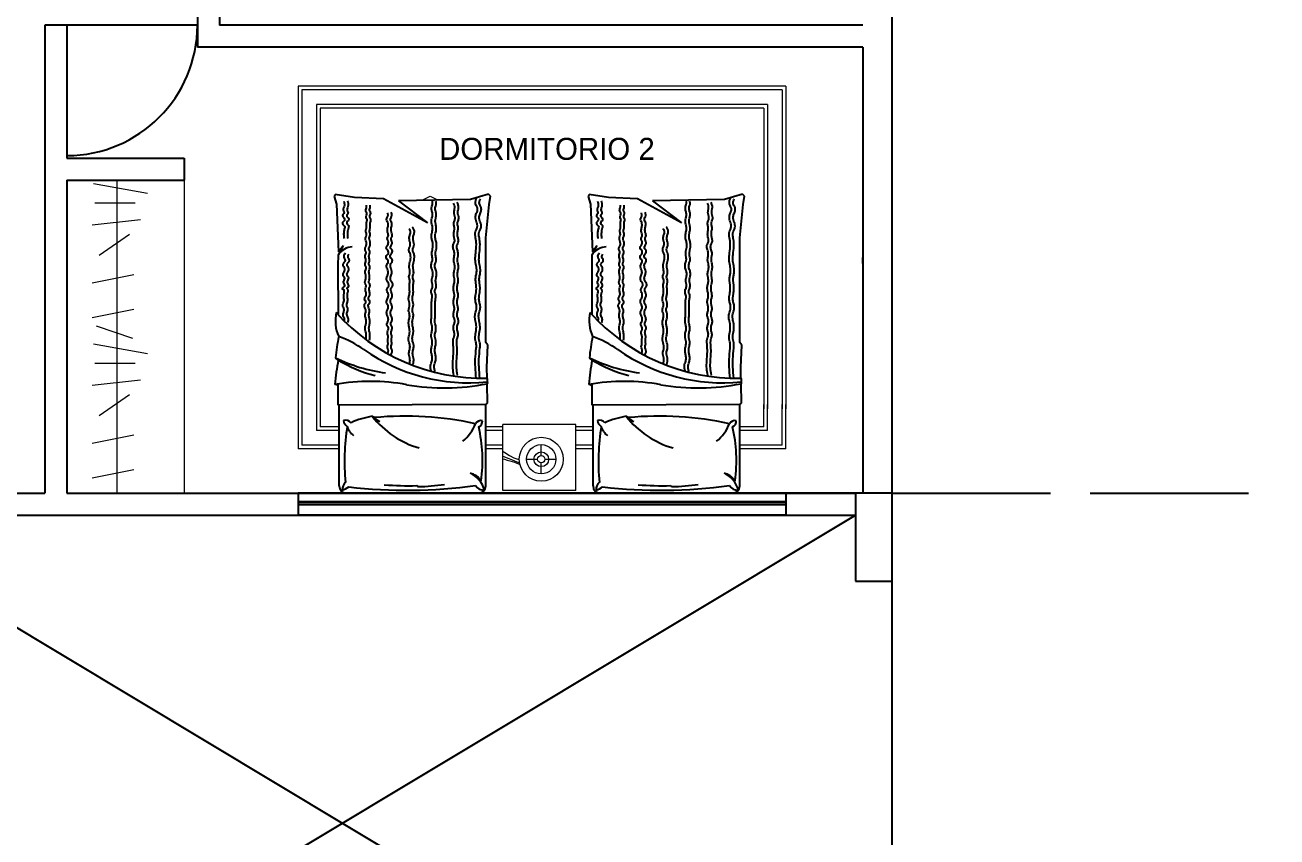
# Model space of a CAD drawing. Header units: metres. Extents: x -525 to 413, y -37 to 272.
# Drawn here: x 146.75 to 155.28, y 61.63 to 67.16 of the extents above; entities that cross this region are included whole.
import ezdxf

# ---------------------------------------------------------------- set-up
doc = ezdxf.new("R2010")
doc.units = ezdxf.units.M
doc.header["$MEASUREMENT"] = 0
for name, pattern in [('ACAD_ISO02W100', [15, 12, -3]), ('ACAD_ISO10W100', [18.5, 12, -3, 0.5, -3]), ('DASHED', [70, 50, -20])]:
    doc.linetypes.add(name, pattern=pattern)
doc.layers.get('0').update_dxf_attribs({"color": 254})
for name, color, linetype in [('arboles', 254, 'Continuous'), ('escalera', 254, 'DASHED'), ('L.COLUMNA', 254, 'Continuous'), ('mobi alcolchonado', 254, 'Continuous'), ('MOBILIARIO2', 254, 'Continuous'), ('NOFIJO', 254, 'Continuous'), ('PUERTAS', 254, 'Continuous')]:
    doc.layers.add(name, color=color, linetype=linetype)
doc.layers.add('muebles', color=254, linetype='Continuous', lineweight=5)
doc.layers.add('ventanas', color=254, linetype='Continuous', lineweight=30)
doc.styles.get("Standard").update_dxf_attribs({"font": 'HTOWERT.TTF', "height": 0.08})

# ---------------------------------------------------------------- blocks, each defined once
blk = doc.blocks.new('CAMA01')
at = {"layer": 'mobi alcolchonado'}
for p, q in [((-0.9, 0), (0, 0)), ((-0.95, -0.05), (-0.95, -0.6044)), ((0.05, -0.05), (0.05, -0.6)), ((-0.95, -0.6044), (-0.9627, -0.613)), ((-0.9627, -0.613), (-0.9596, -0.7468)), ((-0.95, -0.6044), (0.0536, -0.6001)), ((0.0536, -0.6001), (0.057, -0.6031)), ((0.057, -0.6031), (0.0558, -0.7457)), ((-0.9588, -0.7836), (-0.9571, -0.8571)), ((-0.9571, -0.8571), (-0.965, -1.0107)), ((0.0558, -0.9077), (0.0748, -0.9239)), ((-0.965, -1.0107), (-0.95, -1.0287)), ((-0.95, -1.0287), (-0.95, -1.7409)), ((0.0554, -1.2158), (0.0566, -1.5502)), ((0.0566, -1.5502), (0.0556, -1.6277)), ((0.0234, -1.6893), (0.0556, -1.6277)), ((0.0547, -1.6456), (0.0234, -1.6893)), ((0.0684, -1.9721), (0.0547, -1.6456)), ((-0.95, -1.7409), (-0.9735, -1.9697)), ((-0.5524, -1.8433), (-0.2521, -2.0074)), ((-0.3546, -1.9933), (-0.5524, -1.8433)), ((-0.9735, -1.9697), (-0.9818, -2.0248)), ((-0.9818, -2.0248), (-0.9693, -2.0402)), ((-0.9693, -2.0402), (-0.8459, -2.004)), ((-0.8459, -2.004), (-0.3546, -1.9933)), ((-0.2521, -2.0074), (-0.0553, -2.0154)), ((-0.0553, -2.0154), (0.077, -2.0376)), ((0.0832, -2.0228), (0.0684, -1.9721)), ((0.077, -2.0376), (0.0832, -2.0228))]:
    blk.add_line(p, q, dxfattribs=at)
for centre, radius, start, end in [((-0.9, -0.05), 0.05, 90, 180), ((-0.938, -0.0891), 0.0687, 32.33514, 91.40227), ((-0.7804, 0.0141), 0.1629, 192.20076, 247.36037), ((0.0976, -0.2228), 1.0254, 172.24735, 193.0029), ((-0.8191, -0.021), 0.1178, 212.64341, 258.24192), ((-0.4103, -3.4309), 3.4111, 83.34751, 97.91356), ((0.1005, -0.223), 0.2141, 109.65376, 122.68859), ((-1.5138, -0.2148), 1.5274, 350.91915, 5.28005), ((0, -0.05), 0.05, 0, 90), ((-0.0374, -0.0256), 0.066, 312.46226, 3.64045), ((-0.889, -0.4896), 0.0381, 108.98084, 187.57807), ((-0.9192, -0.448), 0.0472, 260.65665, 326.38094), ((-0.3983, 1.7565), 2.282, 257.81894, 275.19927), ((-0.2563, -0.5673), 0.0826, 38.2941, 70.05549), ((-0.2739, 0.056), 0.5891, 279.61407, 294.3372), ((0.0048, -0.4506), 0.0469, 219.94286, 288.39364), ((-0.0299, -0.4991), 0.0497, 4.68356, 60.58782), ((-0.2618, -0.6659), 0.1655, 58.5661, 64.86862), ((-0.9573, -0.7526), 0.00627, 112.10117, 250.53486), ((-0.9399, -0.7706), 0.0229, 148.13053, 214.5055), ((-0.6675, -2.1888), 1.4713, 80, 101.45136), ((-0.8378, -2.0061), 1.2535, 55, 95.56453), ((-0.1612, 0.6167), 1.3796, 259.52328, 280.01254), ((-1.2064, -0.6493), 1.2884, 348.43222, 355.87924), ((0.0879, -0.6878), 0.0548, 234.34392, 260.3637), ((-0.9341, -2.1317), 1.3483, 41.85943, 91.05009), ((-1.2081, -0.8054), 1.2884, 348.19708, 354.72555), ((0.3093, -0.3678), 0.7465, 235, 249.91987), ((-0.1826, -1.176), 0.2588, 347.52539, 24.44013), ((0.0589, -1.246), 0.0179, 51.33875, 101.19259)]:
    blk.add_arc(centre, radius, start, end, dxfattribs=at)
at = {"layer": 'MOBILIARIO2'}
for points in [[(-0.9102, -0.7836, -0.016109), (-0.9038, -0.8611, -0.024073), (-0.9037, -0.9132, -0.018694), (-0.9101, -0.9895, 0.050065), (-0.9107, -1.0181, 0.056677), (-0.9075, -1.0348, -0.051657), (-0.9037, -1.053, -0.081685), (-0.906, -1.0885, 0.062491), (-0.9107, -1.1346, 0.055675), (-0.9056, -1.1725, -0.061502), (-0.9014, -1.2068, -0.093427), (-0.9074, -1.2389, 0.097168), (-0.913, -1.2698, 0.07769), (-0.9081, -1.2984, -0.081942), (-0.9037, -1.3257, -0.05009), (-0.9072, -1.3593, 0.049651), (-0.9107, -1.3933, 0.038952), (-0.9081, -1.429, -0.043857), (-0.906, -1.4609, -0.052705), (-0.9095, -1.4875, 0.052187), (-0.913, -1.5145, 0.065973), (-0.9092, -1.5507, -0.055408), (-0.9037, -1.5937, -0.038659), (-0.9066, -1.6404, 0.032291), (-0.9107, -1.6962, 0.056883), (-0.9062, -1.7392, -0.072358), (-0.9037, -1.7731, -0.122992), (-0.9096, -1.7912, 0.101053), (-0.9177, -1.8127, 0.148742), (-0.9131, -1.8463, -0.127539), (-0.906, -1.885, -0.105457), (-0.9141, -1.9127, 0.125573), (-0.92, -1.9363, 0.14575), (-0.9136, -1.9576, -0.134347), (-0.906, -1.9805, -0.073839), (-0.9072, -1.9926, -0.052428), (-0.913, -2.0085)], [(-0.8851, -0.7843, -0.016212), (-0.8788, -0.8614, -0.024132), (-0.8787, -0.9134, -0.018479), (-0.8849, -0.9883, 0.049503), (-0.8855, -1.0164, 0.057233), (-0.8823, -1.0332, -0.051743), (-0.8785, -1.0516, -0.081718), (-0.8808, -1.0874, 0.062376), (-0.8856, -1.1341, 0.056016), (-0.8804, -1.1727, -0.062225), (-0.8761, -1.2075, -0.092827), (-0.8821, -1.2395, 0.097273), (-0.8877, -1.27, 0.077058), (-0.8829, -1.2981, -0.080968), (-0.8785, -1.3249, -0.051015), (-0.882, -1.359, 0.050139), (-0.8856, -1.3937, 0.038829), (-0.883, -1.4298, -0.044073), (-0.8809, -1.4616, -0.05256), (-0.8844, -1.4881, 0.051882), (-0.8879, -1.5146, 0.065917), (-0.8841, -1.5504, -0.055177), (-0.8786, -1.5931, -0.038645), (-0.8814, -1.6395, 0.03175), (-0.8856, -1.6959, 0.05817), (-0.8809, -1.7411, -0.074982), (-0.8783, -1.7763, -0.120388), (-0.8842, -1.7941, 0.099922), (-0.892, -1.8151, 0.1495), (-0.8874, -1.8483, -0.128684), (-0.8805, -1.8863, -0.103936), (-0.8883, -1.913, 0.123542), (-0.894, -1.9357, 0.142951), (-0.888, -1.9562, -0.122441), (-0.8801, -1.9797, -0.081719), (-0.8813, -1.9951, -0.060139), (-0.8888, -2.0146)], [(-0.7568, -0.806, -0.016834), (-0.7505, -0.8528, -0.034468), (-0.7498, -0.8759, -0.00922), (-0.7529, -0.9296, 0.014186), (-0.7545, -0.9645, 0.027864), (-0.7529, -1.0059, -0.034884), (-0.7522, -1.0391, -0.087457), (-0.7563, -1.0577, 0.077501), (-0.7615, -1.0787, 0.10571), (-0.7586, -1.1012, -0.089665), (-0.7545, -1.1276, -0.091876), (-0.7595, -1.1519, 0.100294), (-0.7638, -1.1742, 0.104219), (-0.7591, -1.1952, -0.103855), (-0.7545, -1.2162, -0.085768), (-0.7581, -1.2386, 0.088421), (-0.7615, -1.2604, 0.073045), (-0.7578, -1.2818, -0.076066), (-0.7545, -1.3024, -0.079828), (-0.758, -1.3257, 0.07972), (-0.7615, -1.349, 0.069238), (-0.758, -1.3722, -0.06864), (-0.7545, -1.3956, -0.070898), (-0.7582, -1.4245, 0.075702), (-0.7615, -1.4515, 0.045986), (-0.7592, -1.47, -0.045091), (-0.7568, -1.4888, -0.076769), (-0.7602, -1.5177, 0.075317), (-0.7638, -1.5471, 0.065696), (-0.7601, -1.5699, -0.069765), (-0.7568, -1.5914, -0.058047), (-0.7586, -1.6087, 0.04517), (-0.7615, -1.631, 0.107598), (-0.7563, -1.6603, -0.119304), (-0.7522, -1.6869, -0.134303), (-0.7583, -1.7037, 0.142887), (-0.7638, -1.7195, 0.094042), (-0.7608, -1.7414, -0.082548), (-0.7568, -1.7661, -0.054703), (-0.7598, -1.7925, 0.071659), (-0.7615, -1.8127, 0.065726), (-0.7593, -1.8241, -0.062051), (-0.7568, -1.836, -0.141652), (-0.761, -1.856, 0.127606), (-0.7661, -1.878, 0.082372), (-0.7626, -1.8967, -0.083239), (-0.7591, -1.9153, -0.067193), (-0.7609, -1.9306, 0.05209), (-0.7638, -1.9502, 0.075758), (-0.7622, -1.9646, 0.049851), (-0.7545, -1.9852)], [(-0.7319, -0.8035, -0.016995), (-0.7255, -0.8515, -0.034524), (-0.7248, -0.8753, -0.009087), (-0.7278, -0.9296, 0.014008), (-0.7295, -0.9647, 0.028389), (-0.7278, -1.0078, -0.036216), (-0.7271, -1.0416, -0.085799), (-0.7311, -1.0596, 0.076158), (-0.7361, -1.0798, 0.106727), (-0.7333, -1.1021, -0.090343), (-0.7291, -1.1283, -0.091358), (-0.7341, -1.1521, 0.099809), (-0.7383, -1.1739, 0.104145), (-0.7337, -1.1946, -0.103071), (-0.729, -1.2154, -0.086935), (-0.7327, -1.2381, 0.089287), (-0.7362, -1.2603, 0.072441), (-0.7325, -1.2817, -0.075683), (-0.7292, -1.3022, -0.080097), (-0.7327, -1.3256, 0.080136), (-0.7362, -1.349, 0.068821), (-0.7328, -1.372, -0.06822), (-0.7292, -1.3953, -0.07127), (-0.733, -1.4243, 0.075969), (-0.7363, -1.4515, 0.045868), (-0.734, -1.47, -0.045154), (-0.7316, -1.4888, -0.076598), (-0.735, -1.5174, 0.075113), (-0.7386, -1.5466, 0.065882), (-0.7349, -1.5694, -0.069876), (-0.7316, -1.5909, -0.057507), (-0.7333, -1.608, 0.043911), (-0.7362, -1.6304, 0.109441), (-0.7307, -1.6613, -0.121849), (-0.7264, -1.6892, -0.133121), (-0.7327, -1.7062, 0.145487), (-0.7382, -1.722, 0.09027), (-0.7353, -1.7425, -0.08023), (-0.7316, -1.7655, -0.055518), (-0.7345, -1.7911, 0.070221), (-0.7362, -1.8115, 0.068505), (-0.7339, -1.8236, -0.064708), (-0.7313, -1.8363, -0.140191), (-0.7355, -1.8565, 0.1283), (-0.7406, -1.8784, 0.081106), (-0.7372, -1.8967, -0.082764), (-0.7338, -1.9146, -0.06863), (-0.7357, -1.9299, 0.055684), (-0.7384, -1.9486, 0.073555), (-0.737, -1.9608, 0.046852), (-0.7303, -1.9787)], [(-0.6052, -0.8293, -0.036577), (-0.5992, -0.8499, -0.065257), (-0.5983, -0.8619, -0.081239), (-0.605, -0.8935, 0.09673), (-0.6099, -0.9202, 0.059687), (-0.6063, -0.9473, -0.061201), (-0.6029, -0.9738, -0.068087), (-0.607, -1.0051, 0.079475), (-0.6099, -1.0321, 0.066482), (-0.6065, -1.0505, -0.06511), (-0.6029, -1.0694, -0.088365), (-0.6064, -1.0985, 0.088514), (-0.6099, -1.1276, 0.053898), (-0.6055, -1.1542, -0.072445), (-0.6029, -1.1742, -0.014703), (-0.604, -1.1975, 0.01338), (-0.6052, -1.2232, 0.011057), (-0.6052, -1.2628, -0.009921), (-0.6052, -1.3024, -0.044454), (-0.6078, -1.3255, 0.048377), (-0.6099, -1.3467, 0.125065), (-0.607, -1.3585, -0.104774), (-0.6029, -1.3723, -0.140323), (-0.607, -1.3922, 0.125005), (-0.6122, -1.4142, 0.059733), (-0.6098, -1.4321, -0.062195), (-0.6076, -1.4492, -0.076384), (-0.6106, -1.4699, 0.06684), (-0.6146, -1.4935, 0.115189), (-0.6088, -1.5226, -0.114961), (-0.6029, -1.5517, -0.097223), (-0.6084, -1.5757, 0.116527), (-0.6122, -1.596, 0.051779), (-0.6101, -1.6106, -0.047812), (-0.6076, -1.6263, -0.078489), (-0.6108, -1.6604, 0.074508), (-0.6146, -1.6962, 0.064682), (-0.6098, -1.7234, -0.066772), (-0.6052, -1.7498, -0.076034), (-0.6087, -1.7801, 0.075656), (-0.6122, -1.8104, 0.063602), (-0.6084, -1.8336, -0.070388), (-0.6052, -1.8547, -0.079082), (-0.6084, -1.8758, 0.071502), (-0.6122, -1.899, 0.088099), (-0.6085, -1.923, -0.094007), (-0.6052, -1.9456, -0.091812), (-0.6088, -1.9608, 0.09253), (-0.6122, -1.9759, 0.064978), (-0.6117, -1.9817, 0.037379), (-0.6088, -1.9914)], [(-0.5793, -0.8309, -0.034849), (-0.5737, -0.8506, -0.063486), (-0.5727, -0.8618, -0.084403), (-0.5795, -0.8936, 0.098788), (-0.5846, -0.9211, 0.058591), (-0.581, -0.9478, -0.060695), (-0.5777, -0.9737, -0.068148), (-0.5817, -1.0046, 0.079202), (-0.5846, -1.0312, 0.06675), (-0.5812, -1.0496, -0.064998), (-0.5776, -1.0685, -0.088664), (-0.5812, -1.0979, 0.08935), (-0.5847, -1.1272, 0.053061), (-0.5803, -1.1534, -0.071644), (-0.5778, -1.1729, -0.015298), (-0.5789, -1.1969, 0.013681), (-0.5802, -1.2238, 0.010889), (-0.5802, -1.2637, -0.010649), (-0.5802, -1.3037, -0.042768), (-0.5825, -1.3246, 0.044654), (-0.5846, -1.3446, 0.128784), (-0.5815, -1.357, -0.106491), (-0.5772, -1.3717, -0.140372), (-0.5815, -1.3925, 0.126736), (-0.5869, -1.4153, 0.057828), (-0.5845, -1.4329, -0.061442), (-0.5823, -1.4495, -0.076141), (-0.5853, -1.4697, 0.065916), (-0.5892, -1.493, 0.116085), (-0.5833, -1.5223, -0.115201), (-0.5774, -1.5519, -0.097759), (-0.583, -1.5763, 0.118144), (-0.5868, -1.5967, 0.049819), (-0.5847, -1.6107, -0.04634), (-0.5824, -1.6256, -0.079345), (-0.5856, -1.6594, 0.074617), (-0.5894, -1.6953, 0.064869), (-0.5846, -1.7226, -0.066843), (-0.58, -1.7491, -0.075858), (-0.5835, -1.7794, 0.075529), (-0.587, -1.8099, 0.063913), (-0.5831, -1.8334, -0.070745), (-0.5799, -1.8547, -0.078628), (-0.5831, -1.8758, 0.070918), (-0.5869, -1.8991, 0.091738), (-0.5829, -1.9243, -0.104246), (-0.5798, -1.9466, -0.077322), (-0.5833, -1.9618, 0.076658), (-0.5869, -1.9771, 0.044784), (-0.5868, -1.9819, 0.024817), (-0.5855, -1.9905)], [(-0.4537, -0.8806, 0.03776), (-0.458, -0.8992, 0.061868), (-0.4583, -0.9109, 0.048595), (-0.4545, -0.9307, -0.055091), (-0.4514, -0.9482, -0.095626), (-0.455, -0.9777, 0.098357), (-0.4583, -1.0064, 0.076409), (-0.4537, -1.0263, -0.077038), (-0.449, -1.046, -0.089345), (-0.4522, -1.0777, 0.084057), (-0.456, -1.1113, 0.04749), (-0.4524, -1.135, -0.04929), (-0.449, -1.1579, -0.087499), (-0.4528, -1.1881, 0.094197), (-0.456, -1.2162, 0.078357), (-0.4523, -1.2317, -0.083223), (-0.449, -1.2465, -0.112249), (-0.4523, -1.2657, 0.105279), (-0.456, -1.2861, 0.082664), (-0.4522, -1.3056, -0.090946), (-0.449, -1.3234, -0.067901), (-0.4524, -1.3475, 0.066074), (-0.456, -1.3723, 0.035048), (-0.4547, -1.3941, -0.037877), (-0.4537, -1.4142, -0.060523), (-0.4561, -1.4308, 0.062605), (-0.4583, -1.4469, 0.127512), (-0.455, -1.4605, -0.121277), (-0.4514, -1.4748, -0.117111), (-0.4547, -1.4898, 0.113611), (-0.4583, -1.5051, 0.059143), (-0.4567, -1.5199, -0.043052), (-0.4537, -1.5401, -0.089599), (-0.4584, -1.58, 0.091053), (-0.463, -1.6193, 0.111622), (-0.4564, -1.6418, -0.130391), (-0.4514, -1.6613, -0.12494), (-0.4559, -1.6785, 0.120889), (-0.4607, -1.6962, 0.086695), (-0.4578, -1.7153, -0.071647), (-0.4537, -1.7382, -0.113093), (-0.4584, -1.7628, 0.114265), (-0.463, -1.7871, 0.106276), (-0.4601, -1.7985, 0.062305), (-0.449, -1.8151)], [(-0.429, -0.8844, 0.034858), (-0.4327, -0.9007, 0.059461), (-0.433, -0.9105, 0.052316), (-0.4293, -0.9296, -0.056386), (-0.4261, -0.9473, -0.095596), (-0.4297, -0.9765, 0.098171), (-0.433, -1.005, 0.07636), (-0.4284, -1.0247, -0.076506), (-0.4237, -1.0445, -0.090069), (-0.427, -1.0766, 0.084543), (-0.4308, -1.1108, 0.047364), (-0.4272, -1.1347, -0.049676), (-0.4238, -1.1575, -0.08659), (-0.4275, -1.1871, 0.092747), (-0.4307, -1.2148, 0.079795), (-0.4269, -1.2307, -0.084031), (-0.4235, -1.2458, -0.112191), (-0.4268, -1.2653, 0.106013), (-0.4306, -1.2859, 0.081403), (-0.4268, -1.3052, -0.089338), (-0.4237, -1.3228, -0.069417), (-0.4272, -1.3477, 0.067062), (-0.4309, -1.3734, 0.034899), (-0.4296, -1.3955, -0.039008), (-0.4286, -1.4153, -0.057667), (-0.4307, -1.4304, 0.058816), (-0.4329, -1.4456, 0.130991), (-0.4295, -1.4596, -0.122045), (-0.4256, -1.4746, -0.11844), (-0.4292, -1.4903, 0.116548), (-0.433, -1.5063, 0.056461), (-0.4313, -1.5207, -0.041981), (-0.4285, -1.5399, -0.089156), (-0.433, -1.5785, 0.08877), (-0.4376, -1.6174, 0.114233), (-0.4307, -1.6406, -0.131551), (-0.4254, -1.6611, -0.125542), (-0.4302, -1.6791, 0.123278), (-0.4351, -1.6974, 0.085156), (-0.4322, -1.7164, -0.073009), (-0.4283, -1.7385, -0.115535), (-0.433, -1.762, 0.127329), (-0.4369, -1.7835, 0.096991), (-0.4347, -1.7914, 0.053351), (-0.4267, -1.8039)], [(-0.3044, -0.9458, 0.052853), (-0.3101, -0.9582, 0.082349), (-0.3114, -0.9668, 0.113365), (-0.3072, -0.9845, -0.137167), (-0.3044, -0.9994, -0.079599), (-0.3075, -1.0116, 0.112443), (-0.3091, -1.0204, 0.045995), (-0.3081, -1.028, -0.039568), (-0.3068, -1.0367, -0.069784), (-0.308, -1.0547, 0.073829), (-0.3091, -1.0717, 0.067952), (-0.3074, -1.0794, -0.047112), (-0.3044, -1.0903, -0.170036), (-0.3081, -1.1115, 0.173788), (-0.3114, -1.1323, 0.142872), (-0.3067, -1.1417, -0.145458), (-0.3021, -1.1509, -0.195397), (-0.3055, -1.1665, 0.151851), (-0.3114, -1.1859, 0.126712), (-0.3057, -1.2078, -0.124684), (-0.2998, -1.2301, -0.150491), (-0.3063, -1.2521, 0.168102), (-0.3114, -1.2721, 0.13967), (-0.306, -1.2868, -0.13006), (-0.2998, -1.3024, -0.169436), (-0.3054, -1.3276, 0.163629), (-0.3114, -1.3537, 0.104575), (-0.3066, -1.3691, -0.109696), (-0.3021, -1.384, -0.20768), (-0.3089, -1.4036, 0.202622), (-0.3161, -1.4236, 0.1762), (-0.3083, -1.4419, -0.167885), (-0.2998, -1.4609, -0.137817), (-0.3047, -1.487, 0.14417), (-0.3091, -1.5121, 0.079258), (-0.3048, -1.5277, -0.072052), (-0.2998, -1.5447, -0.215179), (-0.3075, -1.5715, 0.272703), (-0.3114, -1.5937, 0.157232), (-0.3062, -1.6003, -0.133932), (-0.2998, -1.6077, -0.346503), (-0.3051, -1.6317, 0.328416), (-0.3114, -1.6566, 0.136915), (-0.3045, -1.6656, -0.179847), (-0.2998, -1.6729, -0.252619), (-0.3044, -1.6892, 0.209461), (-0.3114, -1.7079, 0.111259), (-0.307, -1.7236, -0.146381), (-0.3044, -1.7358, -0.125668), (-0.3083, -1.7468, 0.139354), (-0.3114, -1.7568, 0.105558), (-0.3089, -1.7708, -0.077694), (-0.3044, -1.7894, -0.090317), (-0.3072, -1.8164, 0.100764), (-0.3091, -1.8407, 0.12001), (-0.3041, -1.854, -0.131665), (-0.2998, -1.8663, -0.170535), (-0.3035, -1.8801, 0.13714), (-0.3091, -1.8966, 0.068639), (-0.3083, -1.9059, 0.052035), (-0.3044, -1.9176)], [(-0.2807, -0.9537, 0.042607), (-0.2845, -0.9626, 0.071397), (-0.2856, -0.9682, 0.129838), (-0.2819, -0.9845, -0.140626), (-0.2789, -0.9995, -0.083982), (-0.282, -1.0122, 0.117812), (-0.2837, -1.0214, 0.041239), (-0.2828, -1.0282, -0.036686), (-0.2817, -1.0358, -0.06988), (-0.2828, -1.0526, 0.071878), (-0.2839, -1.0694, 0.072269), (-0.282, -1.0778, -0.05165), (-0.2789, -1.0893, -0.163828), (-0.2822, -1.1089, 0.164309), (-0.2854, -1.1284, 0.150844), (-0.2806, -1.1382, -0.147278), (-0.2755, -1.1482, -0.197862), (-0.2792, -1.1652, 0.156121), (-0.2856, -1.1859, 0.123696), (-0.2797, -1.2083, -0.125417), (-0.2739, -1.2303, -0.148173), (-0.2802, -1.2516, 0.166473), (-0.2851, -1.2708, 0.139796), (-0.2798, -1.2851, -0.128151), (-0.2737, -1.3005, -0.171039), (-0.2793, -1.326, 0.162775), (-0.2856, -1.3527, 0.107698), (-0.2804, -1.3691, -0.115196), (-0.2758, -1.3845, -0.202947), (-0.2825, -1.4035, 0.202257), (-0.2892, -1.4226, 0.173028), (-0.282, -1.4397, -0.162077), (-0.2738, -1.4578, -0.143302), (-0.2788, -1.4846, 0.146514), (-0.2835, -1.5109, 0.08083), (-0.2788, -1.5272, -0.077891), (-0.2739, -1.5442, -0.205436), (-0.2807, -1.5677, 0.258943), (-0.2842, -1.5873, 0.167371), (-0.2792, -1.5938, -0.135353), (-0.2726, -1.6013, -0.347128), (-0.2779, -1.6258, 0.32569), (-0.2845, -1.6513, 0.138368), (-0.2773, -1.6608, -0.174678), (-0.272, -1.6687, -0.262199), (-0.2774, -1.6875, 0.218741), (-0.2854, -1.7089, 0.1036), (-0.2809, -1.7249, -0.142377), (-0.2784, -1.7368, -0.128588), (-0.2824, -1.7481, 0.145504), (-0.2856, -1.7582, 0.099417), (-0.2832, -1.7711, -0.074367), (-0.2792, -1.7879, -0.090334), (-0.2817, -1.8134, 0.095924), (-0.2837, -1.8374, 0.126634), (-0.2782, -1.852, -0.136356), (-0.2734, -1.8657, -0.176248), (-0.2778, -1.881, 0.158824), (-0.2833, -1.8977, 0.054695), (-0.2826, -1.9039, 0.039328), (-0.28, -1.9122)], [(-0.1575, -1.0437, 0.02297), (-0.16, -1.0655, 0.03842), (-0.1599, -1.0787, 0.038008), (-0.1554, -1.1062, -0.055193), (-0.1529, -1.1253, -0.083604), (-0.156, -1.1464, 0.075661), (-0.1599, -1.1696, 0.084309), (-0.1561, -1.1937, -0.09066), (-0.1529, -1.2162, -0.067099), (-0.155, -1.2283, 0.059889), (-0.1575, -1.2418, 0.149337), (-0.1534, -1.2595, -0.134073), (-0.1482, -1.2791, -0.21438), (-0.155, -1.2939, 0.253882), (-0.1599, -1.307, 0.189759), (-0.1552, -1.3152, -0.18789), (-0.1505, -1.3234, -0.191242), (-0.1547, -1.3413, 0.174445), (-0.1599, -1.3606, 0.047645), (-0.1575, -1.3735, -0.048038), (-0.1552, -1.3863, -0.123722), (-0.1587, -1.4076, 0.169091), (-0.1599, -1.4236, 0.141473), (-0.1563, -1.4294, -0.143521), (-0.1529, -1.4352, -0.155534), (-0.1538, -1.4526, 0.107396), (-0.1575, -1.4772, 0.042577), (-0.1549, -1.4949, -0.050748), (-0.1529, -1.5098, -0.129685), (-0.1568, -1.527, 0.145893), (-0.1599, -1.5424, 0.134999), (-0.1563, -1.5519, -0.139913), (-0.1529, -1.5611, -0.114007), (-0.1549, -1.5742, 0.10043), (-0.1575, -1.589, 0.069927), (-0.1553, -1.6027, -0.066719), (-0.1529, -1.617, -0.140231), (-0.1568, -1.633, 0.158227), (-0.1599, -1.6473, 0.144948), (-0.1566, -1.6552, -0.133495), (-0.1529, -1.6636, -0.180577), (-0.1564, -1.6805, 0.144963), (-0.1622, -1.7009, 0.094523), (-0.1581, -1.7209, -0.110663), (-0.1552, -1.7382, -0.10701), (-0.1593, -1.7534, 0.129666), (-0.1622, -1.7661, 0.099091), (-0.1595, -1.7774, -0.116601), (-0.1575, -1.7871, -0.058417), (-0.1597, -1.8017, 0.05454), (-0.1622, -1.8174, 0.023755), (-0.1622, -1.8302, -0.022115), (-0.1622, -1.843, -0.082226), (-0.1648, -1.8554, 0.093862), (-0.1669, -1.8663, 0.171583), (-0.1644, -1.8732, -0.116919), (-0.1599, -1.8827, -0.185126), (-0.1624, -1.8993, 0.193604), (-0.1645, -1.9153, 0.131355), (-0.1601, -1.9233, -0.188426), (-0.1575, -1.9293, -0.095469), (-0.1591, -1.9389, 0.066793), (-0.1622, -1.9526, 0.021913), (-0.1624, -1.9575, 0.016222), (-0.1622, -1.9642)], [(-0.1327, -1.0474, 0.020778), (-0.1348, -1.0666, 0.036491), (-0.1348, -1.0776, 0.041461), (-0.1302, -1.1052, -0.057174), (-0.1276, -1.1254, -0.082873), (-0.1308, -1.1465, 0.075265), (-0.1346, -1.1697, 0.085019), (-0.1307, -1.194, -0.092379), (-0.1275, -1.2166, -0.064068), (-0.1295, -1.2279, 0.055503), (-0.132, -1.241, 0.157835), (-0.1273, -1.2605, -0.148846), (-0.122, -1.2811, -0.199592), (-0.128, -1.2941, 0.247082), (-0.1321, -1.3053, 0.184593), (-0.1282, -1.3123, -0.169439), (-0.1239, -1.3197, -0.211187), (-0.1282, -1.3394, 0.185054), (-0.1343, -1.3615, 0.043562), (-0.132, -1.3741, -0.048148), (-0.1299, -1.3856, -0.119615), (-0.1329, -1.4041, 0.160888), (-0.134, -1.4181, 0.146532), (-0.1307, -1.4237, -0.137743), (-0.1271, -1.4296, -0.163825), (-0.1281, -1.4489, 0.111152), (-0.1323, -1.4768, 0.041886), (-0.1294, -1.4958, -0.053628), (-0.1275, -1.5107, -0.124743), (-0.1311, -1.5264, 0.141323), (-0.1339, -1.5405, 0.136283), (-0.1305, -1.5495, -0.135036), (-0.1271, -1.5586, -0.120412), (-0.1292, -1.5727, 0.104043), (-0.1322, -1.589, 0.069722), (-0.1298, -1.6035, -0.070787), (-0.1274, -1.6178, -0.133062), (-0.1309, -1.6321, 0.149023), (-0.1337, -1.6449, 0.15104), (-0.1305, -1.6527, -0.132016), (-0.1266, -1.6615, -0.185288), (-0.1304, -1.6797, 0.149156), (-0.1366, -1.7016, 0.091592), (-0.1325, -1.7219, -0.1101), (-0.1296, -1.7389, -0.106833), (-0.1337, -1.754, 0.131118), (-0.1365, -1.7665, 0.095868), (-0.134, -1.7771, -0.111479), (-0.1321, -1.7863, -0.063175), (-0.1344, -1.8019, 0.056761), (-0.1372, -1.8193, 0.023768), (-0.1372, -1.833, -0.026007), (-0.1372, -1.8455, -0.075167), (-0.1392, -1.855, 0.082422), (-0.1408, -1.8636, 0.180625), (-0.1386, -1.8701, -0.118245), (-0.1341, -1.8792, -0.184753), (-0.1365, -1.8954, 0.189898), (-0.1387, -1.9111, 0.133199), (-0.1342, -1.9193, -0.180236), (-0.1313, -1.9258, -0.10911), (-0.1334, -1.9382, 0.078712), (-0.1372, -1.955, 0.016438), (-0.1373, -1.9588, 0.011572), (-0.1372, -1.9642)], [(-0.0083, -1.1649, 0.063574), (-0.0128, -1.1784, 0.09229), (-0.013, -1.1882, 0.087813), (-0.0084, -1.2008, -0.084664), (-0.0036, -1.2138, -0.147947), (-0.0065, -1.2395, 0.164849), (-0.0083, -1.2628, 0.089821), (-0.0042, -1.2719, -0.116631), (-0.0013, -1.2791, -0.144447), (-0.0039, -1.2969, 0.116051), (-0.0083, -1.3187, 0.024537), (-0.0072, -1.3319, -0.021879), (-0.006, -1.3467, -0.09639), (-0.0095, -1.3697, 0.1367), (-0.0106, -1.3863, 0.212994), (-0.0074, -1.3908, -0.190175), (-0.0036, -1.3956, -0.394232), (-0.008, -1.4044, 0.296973), (-0.0153, -1.4142, 0.196588), (-0.0111, -1.4265, -0.177409), (-0.006, -1.4399, -0.181533), (-0.0112, -1.4546, 0.205507), (-0.0153, -1.4678, 0.192194), (-0.01, -1.4779, -0.172784), (-0.0036, -1.4888, -0.223273), (-0.0085, -1.5075, 0.193968), (-0.0153, -1.5284, 0.156888), (-0.009, -1.5442, -0.172543), (-0.0036, -1.5587, -0.267412), (-0.0124, -1.5742, 0.2882), (-0.02, -1.589, 0.1673), (-0.0153, -1.5995, -0.167614), (-0.0106, -1.61, -0.102415), (-0.0119, -1.6205, -0.090979), (-0.0176, -1.631)], [(0.0153, -1.1743, 0.043115), (0.0132, -1.1816, 0.071529), (0.0129, -1.1862, 0.117166), (0.0165, -1.1971, -0.092201), (0.0218, -1.2106, -0.148493), (0.0191, -1.2357, 0.162321), (0.0172, -1.2588, 0.092598), (0.0215, -1.2683, -0.115816), (0.0246, -1.2761, -0.147409), (0.0217, -1.2958, 0.11874), (0.0169, -1.3199, 0.02342), (0.018, -1.3335, -0.023767), (0.0191, -1.3471, -0.081841), (0.0169, -1.3642, 0.093108), (0.0154, -1.3793, 0.271365), (0.0204, -1.3865, -0.237724), (0.0266, -1.3943, -0.374349), (0.0205, -1.4054, 0.322203), (0.0124, -1.4172, 0.165022), (0.0164, -1.4283, -0.163895), (0.0205, -1.4395, -0.183927), (0.0158, -1.4529, 0.20204), (0.0119, -1.4653, 0.194979), (0.0169, -1.475, -0.16864), (0.0233, -1.4858, -0.227481), (0.0183, -1.5052, 0.192689), (0.0111, -1.5274, 0.162586), (0.0181, -1.5447, -0.18296), (0.0238, -1.5605, -0.259647), (0.015, -1.5758, 0.292915), (0.0079, -1.5901, 0.147396), (0.0116, -1.5989, -0.130485), (0.0161, -1.6087, -0.124764), (0.015, -1.6243, -0.11423), (0.0061, -1.6389)], [(-0.006, -1.9945, -0.043571), (-0.0102, -1.9773, -0.058781), (-0.0106, -1.9642, -0.074778), (-0.0063, -1.9458, 0.098243), (-0.0036, -1.9316, 0.160673), (-0.0073, -1.9209, -0.168807), (-0.0106, -1.9106, -0.235494), (-0.0066, -1.9029, 0.200169), (-0.0013, -1.8943, 0.310498), (-0.0071, -1.8822, -0.25744), (-0.0153, -1.8687, -0.272296), (-0.0076, -1.8543, 0.302876), (-0.0013, -1.8407, 0.245567), (-0.0095, -1.8297, -0.301104), (-0.0153, -1.8197, -0.076708), (-0.0131, -1.8092, 0.045391), (-0.0083, -1.7918, 0.044442), (-0.0059, -1.7651, 0.040505), (-0.0083, -1.7358)], [(0.0187, -1.9907, -0.038395), (0.0153, -1.9758, -0.053841), (0.0148, -1.965, -0.086675), (0.0195, -1.9453, 0.114917), (0.0222, -1.9302, 0.136679), (0.0194, -1.9218, -0.135819), (0.0166, -1.9133, -0.26772), (0.0211, -1.9045, 0.219941), (0.0273, -1.8946, 0.298949), (0.0212, -1.882, -0.252587), (0.0129, -1.8682, -0.270993), (0.0208, -1.8532, 0.294092), (0.0275, -1.8389, 0.262376), (0.0181, -1.8263, -0.328686), (0.0116, -1.8151, -0.053331), (0.0134, -1.8073, 0.033048), (0.0167, -1.7948, 0.048678), (0.0195, -1.7664, 0.045374), (0.0167, -1.7358)]]:
    blk.add_lwpolyline(points, format="xyb", dxfattribs=at)
for centre, radius, start, end in [((-0.4389, -1.7864), 1.7422, 91.63252, 97.54803), ((-0.5923, -0.2027), 0.1889, 52.79204, 56.69515), ((-0.4115, -1.7932), 1.7422, 84.9412, 92.19029), ((-0.6706, -0.9127), 0.6289, 38.07992, 73.87696), ((-0.6183, -0.5744), 0.2801, 128.45947, 159.02812), ((-0.1134, -0.4839), 0.1115, 14.54894, 54.23295), ((-0.4195, -1.936), 1.1264, 63.96855, 82.17799), ((-0.4288, -1.7137), 0.9406, 58.98171, 75.60457), ((-0.0452, -1.5578), 0.1226, 272.9287, 325.26019)]:
    blk.add_arc(centre, radius, start, end, dxfattribs=at)
blk = doc.blocks.new('CAMASSENC-1MESITA')
at = {"layer": 'muebles'}
for p, q in [((1.4313, -0.0191), (1.4313, -0.4691)), ((1.4313, -0.0191), (1.9288, -0.0191)), ((1.9288, -0.0191), (1.9288, -0.4691)), ((1.6674, -0.1316), (1.6674, -0.2066)), ((1.6424, -0.2316), (1.5674, -0.2316)), ((1.7674, -0.2316), (1.6924, -0.2316)), ((0, -0.3017), (0.3141, -0.3017)), ((0, -0.3017), (0, -0.6044)), ((0.025, -0.3267), (0.3141, -0.3272)), ((0.025, -0.3267), (0.025, -0.6044)), ((1.3141, -0.3017), (1.4313, -0.3017)), ((1.3141, -0.327), (1.4313, -0.3272)), ((1.6674, -0.2566), (1.6674, -0.3316)), ((1.9288, -0.3017), (2.0459, -0.3017)), ((1.9288, -0.327), (2.0459, -0.3272)), ((3.0459, -0.3017), (3.3259, -0.3017)), ((3.0459, -0.327), (3.3009, -0.3274)), ((3.3009, -2.7506), (3.3009, -0.3274)), ((3.3259, -2.7756), (3.3259, -0.3017)), ((0.125, -0.4267), (0.3141, -0.4267)), ((0.125, -0.4267), (0.125, -0.6044)), ((1.3141, -0.4267), (1.4313, -0.4267)), ((1.9288, -0.4267), (2.0459, -0.4267)), ((3.0459, -0.4267), (3.2009, -0.4267)), ((3.2009, -2.6506), (3.2009, -0.4267)), ((0.15, -0.4517), (0.3141, -0.4517)), ((0.15, -0.4517), (0.15, -0.6044)), ((1.3141, -0.4517), (1.4313, -0.4517)), ((1.4313, -0.4691), (1.9288, -0.4691)), ((1.9288, -0.4517), (2.0459, -0.4517)), ((3.0459, -0.4517), (3.1759, -0.4517)), ((3.1759, -2.6256), (3.1759, -0.4517)), ((0, -2.7756), (0, -0.5756)), ((0.025, -2.7506), (0.025, -0.5756)), ((0.125, -2.6506), (0.125, -0.5756)), ((0.15, -2.6256), (0.15, -0.5756)), ((2.425, -2.0256), (2.375, -2.0006)), ((2.475, -2.0006), (2.425, -2.0256)), ((0.15, -2.6256), (3.1759, -2.6256)), ((0.125, -2.6506), (3.2009, -2.6506)), ((0, -2.7756), (3.3259, -2.7756)), ((0.025, -2.7506), (3.3009, -2.7506))]:
    blk.add_line(p, q, dxfattribs=at)
for points in [[(1.9288, -0.2353), (1.9184, -0.2317), (1.8994, -0.2256), (1.882, -0.2204), (1.8658, -0.2156), (1.8503, -0.2108), (1.8352, -0.2056), (1.82, -0.1995), (1.8132, -0.1965)], [(1.9288, -0.2538), (1.9226, -0.2508), (1.8953, -0.239), (1.8696, -0.2289), (1.8449, -0.2195), (1.8204, -0.21), (1.8155, -0.2079)], [(1.9288, -0.2876), (1.9152, -0.2774), (1.8837, -0.2572), (1.855, -0.2423), (1.828, -0.2311), (1.8173, -0.2274)]]:
    blk.add_lwpolyline(points, dxfattribs=at)
for radius in [0.15, 0.1, 0.05, 0.025]:
    blk.add_circle((1.6674, -0.2316), radius, dxfattribs=at)
at = {"layer": 'muebles', "rotation": 359.999999999999}
for p in [(1.2641, 0), (2.9959, 0)]:
    blk.add_blockref('CAMA01', p, dxfattribs=at)

msp = doc.modelspace()

# ---------------------------------------------------------------- linework, layer by layer
at = {"ltscale": 0.02}
for p, q in [((147.9212, 68.9192), (147.9212, 67.0117)), ((148.0712, 68.0374), (148.0712, 67.1617)), ((146.8815, 67.1617), (146.8815, 63.9692)), ((147.9212, 67.1617), (146.8815, 67.1617)), ((147.0315, 67.1617), (147.0315, 66.2538)), ((152.4598, 67.1617), (148.0712, 67.1617)), ((152.4598, 67.0117), (147.9212, 67.0117)), ((152.4598, 67.0117), (152.4598, 63.9692)), ((147.0315, 66.2538), (147.8315, 66.2538)), ((147.8315, 66.2538), (147.8315, 66.1038)), ((147.0315, 66.1038), (147.0315, 63.9692)), ((147.0315, 66.1038), (147.8315, 66.1038)), ((148.6083, 63.9692), (148.6083, 63.8192)), ((152.4598, 63.9692), (151.9342, 63.9692)), ((151.9342, 63.9692), (151.9342, 63.8192)), ((145.4098, 59.6214), (152.4098, 63.8192)), ((145.4098, 63.8192), (152.4098, 59.6214))]:
    msp.add_line(p, q, dxfattribs=at)
for p, q in [((145.4098, 63.9692), (146.8815, 63.9692)), ((147.0315, 63.9692), (152.4098, 63.9692)), ((145.4098, 63.8192), (152.4098, 63.8192))]:
    msp.add_line(p, q)
msp.add_lwpolyline([(130.6598, 39.1692), (152.6598, 39.1692), (152.6598, 79.1692), (130.6598, 79.1692)], close=True)
at = {"layer": 'escalera', "linetype": 'ACAD_ISO10W100'}
msp.add_line((152.4598, 65.5364), (152.4598, 65.5764), dxfattribs=at)
at = {"layer": 'L.COLUMNA', "linetype": 'ACAD_ISO02W100', "ltscale": 0.09}
msp.add_line((152.6598, 63.9692), (158.5704, 63.9692), dxfattribs=at)
at = {"layer": 'muebles', "ltscale": 0.02}
for p, q in [((147.3727, 66.1038), (147.3727, 63.9692)), ((147.8315, 66.1038), (147.8315, 63.9692)), ((147.2129, 66.0821), (147.5814, 66.016)), ((147.2223, 65.95), (147.4964, 65.95)), ((147.2034, 65.7989), (147.5342, 65.8367)), ((147.4586, 65.7328), (147.2507, 65.5912)), ((147.4869, 65.4591), (147.2034, 65.4024)), ((147.4869, 65.221), (147.2034, 65.1644)), ((147.2318, 65.1114), (147.4775, 65.0264)), ((147.2129, 64.9887), (147.5814, 64.9226)), ((147.2223, 64.8565), (147.4964, 64.8565)), ((147.2034, 64.7055), (147.5342, 64.7432)), ((147.4586, 64.6394), (147.2507, 64.4978)), ((147.4869, 64.3656), (147.2034, 64.309)), ((147.4869, 64.3656), (147.2034, 64.309)), ((147.4869, 64.1276), (147.2034, 64.0709))]:
    msp.add_line(p, q, dxfattribs=at)
at = {"layer": 'NOFIJO', "ltscale": 0.02}
msp.add_lwpolyline([(152.4098, 63.3692), (152.6598, 63.3692), (152.6598, 63.9692), (152.4098, 63.9692)], close=True, dxfattribs=at)
at = {"layer": 'PUERTAS'}
msp.add_arc((147.0314, 67.1617), 0.89, 270.00814, 360, dxfattribs=at)
at = {"layer": 'ventanas', "ltscale": 0.2}
for p, q in [((151.9342, 63.9692), (148.6083, 63.9692)), ((151.9342, 63.9112), (148.6083, 63.9112)), ((151.9342, 63.8912), (148.6083, 63.8912)), ((151.9342, 63.8192), (148.6083, 63.8192))]:
    msp.add_line(p, q, dxfattribs=at)

# ---------------------------------------------------------------- block references
at = {"layer": 'arboles', "rotation": 180}
msp.add_blockref('CAMASSENC-1MESITA', (151.9342, 63.9692), dxfattribs=at)

# ---------------------------------------------------------------- texts
at = {"linetype": 'Continuous', "insert": (149.5698, 66.3924), "char_height": 0.15, "attachment_point": 1}
msp.add_mtext_dynamic_manual_height_columns('DORMITORIO 2', width=4.532036, gutter_width=12.5, heights=[0], dxfattribs=at)

doc.saveas('drawing.dxf')
